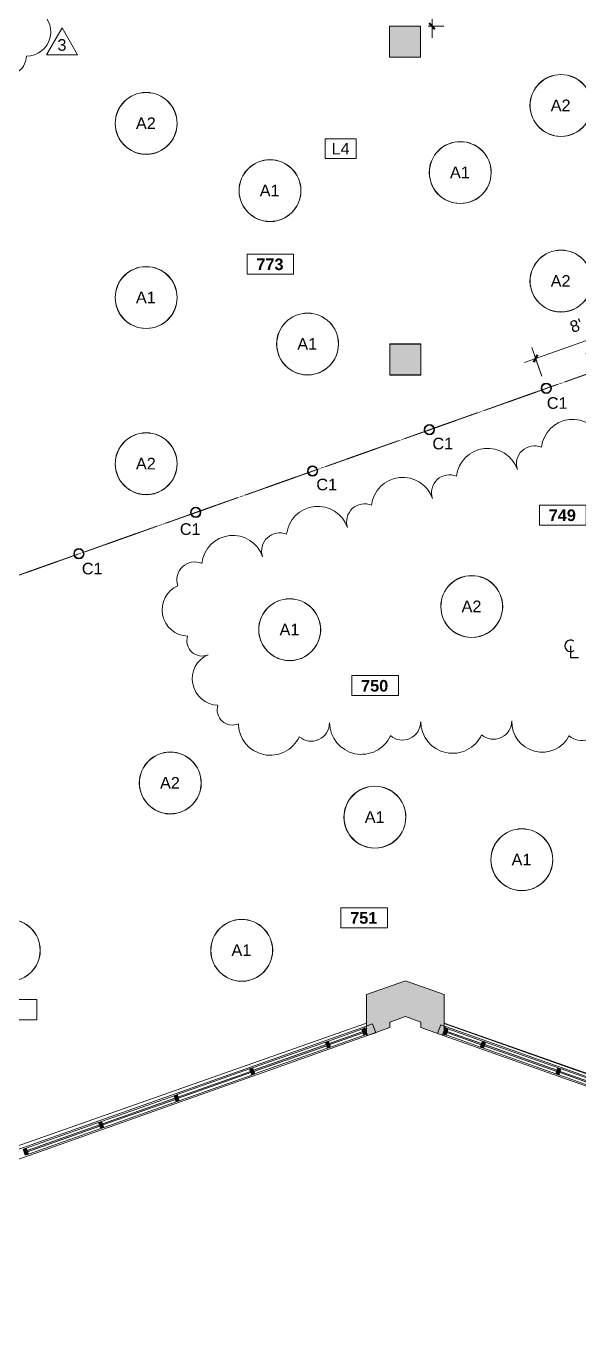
# Model space of a CAD drawing. Header units: inches. Extents: x -2332 to 1043, y -456 to 2193.
# Drawn here: x -1550 to -1122, y 104 to 1117 of the extents above; entities that cross this region are included whole.
import ezdxf

# ---------------------------------------------------------------- set-up
doc = ezdxf.new("R2010")
doc.units = ezdxf.units.IN
doc.header["$MEASUREMENT"] = 0
doc.linetypes.add('Center 1_4_', pattern=[0.53125, 0.25, -0.09375, 0.09375, -0.09375])
for name, color, linetype, lineweight in [('5033_00_7th-9th Floors_Updated_dwg', 8, 'Continuous', 9), ('A-ANNO-DIMS', 211, 'Continuous', 9), ('A-ANNO-DIMS-96', 211, 'Continuous', 9), ('A-ANNO-KEYN', 231, 'Continuous', 9), ('A-ANNO-NOTE', 131, 'Continuous', 9), ('A-AREA-IDEN', 2, 'Continuous', 9), ('A-CLNG', 13, 'Continuous', 13), ('A-COLS', 52, 'Continuous', 13), ('A-DETL-CNTR', 5, 'Center 1_4_', 9), ('A-GLAZ-CURT', 52, 'Continuous', 13), ('A-GLAZ-CWMG', 51, 'Continuous', 13), ('A-Shell', 7, 'Continuous', 9), ('A-Wall-Exst', 7, 'Continuous', 9), ('A-WALL-PATT', 111, 'Continuous', 13), ('COLUMN', 7, 'Continuous', 9), ('E-LITE-EQPM', 33, 'Continuous', 9), ('E-LITE-EQPM-IDEN', 33, 'Continuous', 9), ('G-ANNO-REVC', 71, 'Continuous', 9), ('G-ANNO-REVC-IDEN', 71, 'Continuous', 9), ('GLAZ EXIST2', 7, 'Continuous', 9), ('I-WALL', 2, 'Continuous', 13)]:
    doc.layers.add(name, color=color, linetype=linetype, lineweight=lineweight)
doc.styles.add('Arial', font='arial.ttf', dxfattribs={"height": 9})
doc.styles.add('Swis721 Lt BT_2', font='swissl.ttf', dxfattribs={"height": 9})
doc.styles.add('Swis721 Lt BT_B', font='', dxfattribs={"height": 9})
doc.styles.get('Swis721 Lt BT_B').set_extended_font_data('Swis721 Lt BT', bold=True)
doc.dimstyles.new('OTJ_-_3_32__Linear__1_2__Tolerance_1', dxfattribs={"dimscale": 12, "dimtxt": 9.497835, "dimasz": 0.375, "dimexe": 0.75, "dimexo": 0.5, "dimgap": 0.5, "dimtad": 1, "dimdec": 1, "dimrnd": 0.5, "dimzin": 3, "dimdsep": 46, "dimlunit": 4, "dimtxsty": 'Swis721 Lt BT_2', "dimblk1": 'OBLIQUE', "dimblk2": 'OBLIQUE', "dimsah": 1, "dimcen": 0.09, "dimdle": 0.75, "dimazin": 0, "dimtfac": 1, "dimtdec": 4, "dimtix": 1, "dimtmove": 0, "dimatfit": 3, "dimfxl": 1, "dimtvp": 1, "dimtfill": 1, "dimfrac": 2, "dimtolj": 1, "dimtzin": 0, "dimarcsym": 2})

# ---------------------------------------------------------------- blocks, each defined once
blk = doc.blocks.new('5033_00_7th-9th Floors_Updated_dwg-8585573-7TH FLOOR REFLECTED CEILING PLAN')
at = {"layer": 'A-Wall-Exst'}
blk.add_hatch(color=256, dxfattribs=at).paths.add_polyline_path([(-1268, 667), (-1268, 667), (-1268, 691), (-1268, 691), (-1268, 667), (-1244, 667)], flags=0)
at = {"layer": 'COLUMN'}
for points in [[(-1268, 691), (-1268, 691), (-1257.9, 691)], [(-1268, 691), (-1268, 691), (-1257.9, 691)], [(-1268, 667), (-1268, 667), (-1244, 667)], [(-1268, 667), (-1268, 667), (-1244, 667)]]:
    blk.add_hatch(color=256, dxfattribs=at).paths.add_polyline_path(points, flags=0)
at = {"layer": 'A-Shell', "flags": 128}
blk.add_lwpolyline([(-1256, 197.7), (-1286, 187), (-1256, 197.7), (-1226, 187)], close=True, dxfattribs=at)
at = {"layer": 'A-Wall-Exst'}
for p, q in [((-1268, 667), (-1268, 691)), ((-1268, 691), (-1268, 691)), ((-1268, 691), (-1268, 667)), ((-1268, 667), (-1268, 667)), ((-1268, 667), (-1244, 667)), ((-1244, 667), (-1268, 667))]:
    blk.add_line(p, q, dxfattribs=at)
at = {"layer": 'COLUMN'}
for p, q in [((-1268, 691), (-1268, 691)), ((-1268, 691), (-1257.9, 691)), ((-1257.9, 691), (-1268, 691)), ((-1268, 691), (-1268, 691)), ((-1268, 691), (-1257.9, 691)), ((-1257.9, 691), (-1268, 691)), ((-1268, 691), (-1244, 691)), ((-1244, 691), (-1268, 691)), ((-1268, 667), (-1268, 667)), ((-1268, 667), (-1244, 667)), ((-1244, 667), (-1268, 667)), ((-1268, 667), (-1268, 667)), ((-1268, 667), (-1244, 667)), ((-1244, 667), (-1268, 667)), ((-1244, 667), (-1268, 667)), ((-1268, 667), (-1244, 667)), ((-1286, 187), (-1286, 187)), ((-1286, 187), (-1286, 187)), ((-1226, 187), (-1226.1, 187)), ((-1226, 187), (-1226.1, 187))]:
    blk.add_line(p, q, dxfattribs=at)
at = {"layer": 'GLAZ EXIST2'}
for p, q in [((-1574, 63.6), (-1286, 164.9)), ((-938.5, 63.8), (-1226, 164.9))]:
    blk.add_line(p, q, dxfattribs=at)
blk = doc.blocks.new('Columns 1 - Columns 1-7118049-7TH FLOOR REFLECTED CEILING PLAN')
at = {"layer": 'A-COLS', "lineweight": 9}
h = blk.add_hatch(color=7, dxfattribs=at)
h.paths.add_polyline_path([(862, -405.1), (862, -373), (802, -351.6), (802, -383.7), (862, -405.1)], flags=0)
h.paths.add_polyline_path([(992.6, -377), (1005, -377), (1005, -365), (987, -365), (987, -377), (991.5, -377)], flags=0)
h.paths.add_polyline_path([(514, -281.8), (514, -249.6), (454, -228.2), (454, -260.4), (514, -281.7)], flags=0)
h.paths.add_polyline_path([(166, -158.4), (166, -126.3), (106, -104.9), (106, -137), (166, -158.4)], flags=0)
h.paths.add_polyline_path([(-182, -35.1), (-182, -2.9), (-242, 18.5), (-242, -13.7), (-182, -35)], flags=0)
h.paths.add_polyline_path([(-1982.1, 88.3), (-1922, 109.7), (-1922, 140.3), (-1982.1, 118.9), (-1982.1, 97), (-1976.9, 98.8), (-1974.2, 91.3), (-1982.1, 88.5), (-1982.1, 88.4)], flags=0)
h.paths.add_polyline_path([(-530, 88.3), (-530, 120.4), (-590, 141.8), (-590, 109.7), (-530, 88.3)], flags=0)
h.paths.add_polyline_path([(829.3, 109), (844, 109), (843.9, 133), (820, 133), (820, 109), (828.5, 109)], flags=0)
h.paths.add_polyline_path([(991.5, 115), (1005, 115), (1005, 127), (987, 127), (987, 115), (991, 115)], flags=0)
h.paths.add_polyline_path([(-1634.1, 211.7), (-1574, 233), (-1574, 264.4), (-1634.1, 243), (-1634.1, 211.7)], flags=0)
h.paths.add_polyline_path([(-878.5, 211.8), (-878.5, 243.9), (-938.5, 265.3), (-938.5, 233.2), (-878.5, 211.8)], flags=0)
h.paths.add_polyline_path([(483.3, 232), (496, 232), (496, 256), (472, 256), (472, 232), (483, 232)], flags=0)
h.paths.add_polyline_path([(-1286, 335), (-1268, 341.4), (-1268, 345.6), (-1256, 349.9), (-1244, 345.6), (-1244, 341.4), (-1226, 335), (-1226.1, 367), (-1256, 377.7), (-1286, 367), (-1286, 335)], flags=0)
h.paths.add_polyline_path([(-2021.2, 351.6), (-2013, 374.2), (-2035.6, 382.4), (-2043.7, 359.8), (-2023.9, 352.6)], flags=0)
h.paths.add_polyline_path([(-208.3, 478), (-200, 478), (-200, 502), (-219.8, 502), (-224, 490.3), (-224, 478), (-210.7, 478)], flags=0)
h.paths.add_polyline_path([(-224, 501.3), (-223.8, 502), (-224, 502)], flags=0)
h.paths.add_polyline_path([(-559, 601), (-548, 601), (-548, 625), (-569.2, 625), (-572, 617), (-572, 601)], flags=0)
h.paths.add_polyline_path([(472.2, 601), (496.2, 601), (496.2, 625), (472.2, 625)], flags=0)
h.paths.add_polyline_path([(832, 601.1), (844, 601.1), (843.9, 625.1), (820, 625.1), (820, 601.1), (832, 601.1)], flags=0)
h.paths.add_polyline_path([(993.7, 607.1), (1005, 607.1), (1005, 619.1), (987, 619.1), (987, 607.1), (991.5, 607.1)], flags=0)
h.paths.add_polyline_path([(-1887.9, 720.6), (-1879.8, 743.2), (-1902.3, 751.4), (-1910.5, 728.8), (-1893.6, 722.7)], flags=0)
h.paths.add_polyline_path([(-903.4, 724), (-896, 724), (-896, 748), (-920.7, 748), (-920.7, 724), (-910.7, 724)], flags=0)
h.paths.add_polyline_path([(-1610.2, 724), (-1592, 724), (-1592, 748), (-1616, 748), (-1616, 724), (-1612.4, 724)], flags=0)
h.paths.add_polyline_path([(-1843.5, 843.6), (-1835.4, 866.2), (-1857.9, 874.4), (-1866.1, 851.8), (-1845.5, 844.4)], flags=0)
h.paths.add_polyline_path([(490.7, 847), (496.2, 847), (496.2, 871), (472.2, 871), (472.2, 847), (477.7, 847)], flags=0)
h.paths.add_polyline_path([(-1612.4, 847), (-1574, 847), (-1574.1, 871), (-1616.2, 871), (-1616.2, 847)], flags=0)
h.paths.add_polyline_path([(-1243.9, 847), (-1243.9, 871), (-1268, 871), (-1268, 847)], flags=0)
h.paths.add_polyline_path([(842, 1093), (844, 1093), (843.9, 1117), (820, 1117), (820, 1093), (835.5, 1093)], flags=0)
h.paths.add_polyline_path([(495.4, 1093), (496, 1093), (496, 1117), (471.8, 1117), (471.8, 1093), (495.4, 1093)], flags=0)
h.paths.add_polyline_path([(-1616.3, 1093.2), (-1592.3, 1093.2), (-1592.3, 1117.2), (-1616.3, 1117.2), (-1616.3, 1095.7)], flags=0)
h.paths.add_polyline_path([(-1268.3, 1093.2), (-1244.3, 1093.2), (-1244.3, 1117.2), (-1268.3, 1117.2)], flags=0)
h.paths.add_polyline_path([(991.3, 1099), (1005, 1099), (1005, 1111), (987, 1111), (987, 1099), (991.2, 1099)], flags=0)
h.paths.add_polyline_path([(-1268.2, 1339.2), (-1244.3, 1339.2), (-1244.3, 1363.2), (-1268.3, 1363.2), (-1268.3, 1339.2)], flags=0)
h.paths.add_polyline_path([(-1616.3, 1339.2), (-1592.3, 1339.2), (-1592.3, 1363.2), (-1616.3, 1363.2), (-1616.3, 1341.7)], flags=0)
h.paths.add_polyline_path([(484, 1462.9), (496, 1462.9), (496, 1486.9), (472, 1486.9), (472, 1462.9), (483.8, 1462.9)], flags=0)
h.paths.add_polyline_path([(802, 1567), (862, 1588.4), (862, 1619.1), (850.1, 1619.1), (850, 1619), (850, 1619.2), (850, 1622.9), (802, 1605.7), (802, 1567)], flags=0)
h.paths.add_polyline_path([(-1607.5, 1585), (-1592, 1585), (-1592, 1609), (-1616, 1609), (-1616, 1585)], flags=0)
h.paths.add_polyline_path([(-1256.4, 1585.3), (-1244.3, 1585.3), (-1244.3, 1609.3), (-1268.3, 1609.3), (-1268.3, 1585.3), (-1256.9, 1585.3)], flags=0)
h.paths.add_polyline_path([(-1654.5, 1731), (-1654.5, 1776), (-1678, 1776), (-1678, 1772.5), (-1658, 1772.5), (-1658, 1734.5), (-1678, 1734.5), (-1678, 1731), (-1658, 1731)], flags=0)
h.paths.add_polyline_path([(123, 1827), (149, 1827), (149, 1853), (123, 1853), (123, 1829.4)], flags=0)
h.paths.add_polyline_path([(497, 1827), (497, 1853), (471, 1853), (471, 1827)], flags=0)
h.paths.add_polyline_path([(-921, 1827), (-895, 1827), (-895, 1853), (-921, 1853), (-921, 1829.4)], flags=0)
h.paths.add_polyline_path([(-572, 1827), (-547, 1827), (-547, 1853), (-573, 1853), (-573, 1827)], flags=0)
h.paths.add_polyline_path([(-199, 1827), (-199, 1853), (-225.1, 1853), (-225.1, 1827), (-200, 1827)], flags=0)
h.paths.add_polyline_path([(-1592.3, 1828.3), (-1592.3, 1852.3), (-1600, 1852.3), (-1600, 2104.8), (-1574, 2104.8), (-1574, 2138.8), (-1608, 2138.8), (-1608, 1852.3), (-1616.3, 1852.3), (-1616.3, 1828.3)], flags=0)
h.paths.add_polyline_path([(-1244.3, 1828.3), (-1244.3, 1852.3), (-1268.3, 1852.3), (-1268.3, 1828.3)], flags=0)
h.paths.add_polyline_path([(-1678, 1836), (-1620.8, 1836), (-1620.8, 1844), (-1678, 1844)], flags=0)
h.paths.add_polyline_path([(832, 2100.1), (862, 2100.1), (862, 2138.8), (802, 2138.8), (802, 2110), (832, 2110), (832, 2104.3)], flags=0)
h.paths.add_polyline_path([(-878, 2104.8), (-878, 2138.8), (-938.1, 2138.8), (-938.1, 2104.8)], flags=0)
h.paths.add_polyline_path([(-1286, 2104.8), (-1225.9, 2104.8), (-1225.9, 2138.8), (-1286, 2138.8)], flags=0)
h.paths.add_polyline_path([(454.1, 2104.8), (514, 2104.8), (514, 2138.8), (454.1, 2138.8)], flags=0)
h.paths.add_polyline_path([(-181.8, 2104.8), (-181.8, 2138.8), (-242, 2138.8), (-242, 2104.8)], flags=0)
h.paths.add_polyline_path([(-590, 2104.8), (-530, 2104.8), (-530, 2138.8), (-590, 2138.8)], flags=0)
h.paths.add_polyline_path([(166, 2104.8), (166, 2138.8), (106, 2138.8), (106, 2104.8)], flags=0)
at = {"layer": 'A-COLS', "color": 8, "lineweight": 20}
for p, q in [((-1268.3, 1093.2), (-1268.3, 1117.2)), ((-1268.3, 1117.2), (-1244.3, 1117.2)), ((-1244.3, 1117.2), (-1244.3, 1093.2)), ((-1244.3, 1093.2), (-1268.3, 1093.2)), ((-1268, 871), (-1243.9, 871)), ((-1268, 847), (-1268, 871)), ((-1243.9, 871), (-1243.9, 847)), ((-1243.9, 847), (-1268, 847)), ((-1286, 367), (-1256, 377.7)), ((-1256, 377.7), (-1226, 367)), ((-1286, 335), (-1286, 367)), ((-1226, 367), (-1226, 335)), ((-1256, 349.9), (-1268, 345.6)), ((-1268, 345.6), (-1268, 341.4)), ((-1244, 345.6), (-1256, 349.9)), ((-1244, 341.4), (-1244, 345.6)), ((-1268, 341.4), (-1286, 335)), ((-1226, 335), (-1244, 341.4))]:
    blk.add_line(p, q, dxfattribs=at)
blk = doc.blocks.new('System Panel - Glazed-7344735-7TH FLOOR REFLECTED CEILING PLAN')
at = {"layer": 'A-GLAZ-CURT', "lineweight": 9}
blk.add_hatch(color=7, dxfattribs=at).paths.add_polyline_path([(-29.75, -0.5), (29.75, -0.5), (29.75, 0.5), (-29.75, 0.5)], flags=0)
at = {"layer": 'A-GLAZ-CURT', "color": 8, "lineweight": 20}
for p, q in [((-29.75, -0.5), (-29.75, 0.5)), ((-29.75, 0.5), (29.75, 0.5)), ((29.75, 0.5), (29.75, -0.5)), ((29.75, -0.5), (-29.75, -0.5))]:
    blk.add_line(p, q, dxfattribs=at)
blk = doc.blocks.new('System Panel - Glazed-7504796-7TH FLOOR REFLECTED CEILING PLAN')
at = {"layer": 'A-GLAZ-CURT', "lineweight": 9}
blk.add_hatch(color=7, dxfattribs=at).paths.add_polyline_path([(-29.9, -0.5), (29.9, -0.5), (29.9, 0.5), (-29.9, 0.5)], flags=0)
at = {"layer": 'A-GLAZ-CURT', "color": 8, "lineweight": 20}
for p, q in [((-29.9, -0.5), (-29.9, 0.5)), ((-29.9, 0.5), (29.9, 0.5)), ((29.9, 0.5), (29.9, -0.5)), ((29.9, -0.5), (-29.9, -0.5))]:
    blk.add_line(p, q, dxfattribs=at)
blk = doc.blocks.new('System Panel - Glazed-7504811-7TH FLOOR REFLECTED CEILING PLAN')
at = {"layer": 'A-GLAZ-CURT', "lineweight": 9}
blk.add_hatch(color=7, dxfattribs=at).paths.add_polyline_path([(-13.7, -0.5), (13.7, -0.5), (13.7, 0.5), (-13.7, 0.5)], flags=0)
at = {"layer": 'A-GLAZ-CURT', "color": 8, "lineweight": 20}
for p, q in [((-13.7, -0.5), (-13.7, 0.5)), ((-13.7, 0.5), (13.7, 0.5)), ((13.7, 0.5), (13.7, -0.5)), ((13.7, -0.5), (-13.7, -0.5))]:
    blk.add_line(p, q, dxfattribs=at)
blk = doc.blocks.new('Rectangular Mullion - 2_5_ x 5_ rectangular-7344731-7TH FLOOR REFLECTED CEILING PLAN')
at = {"layer": 'A-GLAZ-CWMG', "lineweight": 9}
blk.add_hatch(color=7, dxfattribs=at).paths.add_polyline_path([(-1.25, -0.5), (-1.25, 2.5), (1.25, 2.5), (1.25, -2.5), (-1.25, -2.5)], flags=0)
at = {"layer": 'A-GLAZ-CWMG', "color": 8, "lineweight": 20}
for p, q in [((1.25, 2.5), (-1.25, 2.5)), ((-1.25, 2.5), (-1.25, -2.5)), ((1.25, -2.5), (1.25, 2.5)), ((-1.25, -2.5), (1.25, -2.5))]:
    blk.add_line(p, q, dxfattribs=at)
blk = doc.blocks.new('Rectangular Mullion - 2_5_ x 5_ rectangular-7504792-7TH FLOOR REFLECTED CEILING PLAN')
at = {"layer": 'A-GLAZ-CWMG', "lineweight": 9}
for p, q in [((-1374.3, 310.2), (-1317.9, 330.2)), ((-1372.7, 305.5), (-1316.2, 325.5))]:
    blk.add_line(p, q, dxfattribs=at)
blk = doc.blocks.new('Rectangular Mullion - 2_5_ x 5_ rectangular-7344676-7TH FLOOR REFLECTED CEILING PLAN')
at = {"layer": 'A-GLAZ-CWMG', "lineweight": 9}
for p, q in [((999.6, 1352.3), (999.6, 1411.8)), ((1004.6, 1352.3), (1004.6, 1411.8))]:
    blk.add_line(p, q, dxfattribs=at)
blk = doc.blocks.new('Rectangular Mullion - 2_5_ x 5_ rectangular-7504809-7TH FLOOR REFLECTED CEILING PLAN')
at = {"layer": 'A-GLAZ-CWMG', "lineweight": 9}
for p, q in [((-1315.6, 331), (-1289.7, 340.2)), ((-1313.9, 326.3), (-1288, 335.5))]:
    blk.add_line(p, q, dxfattribs=at)
blk = doc.blocks.new('Rectangular Mullion - 2_5_ x 5_ rectangular-7504807-7TH FLOOR REFLECTED CEILING PLAN')
at = {"layer": 'A-GLAZ-CWMG', "lineweight": 9}
blk.add_hatch(color=7, dxfattribs=at).paths.add_polyline_path([(-2.5, 2.5), (-0.4, 2.5), (0, 1.4), (0, -2.5), (-2.5, -2.5), (-2.5, 0.5)], flags=0)
at = {"layer": 'A-GLAZ-CWMG', "color": 8, "lineweight": 20}
for p, q in [((0, 2.5), (-2.5, 2.5)), ((-2.5, 2.5), (-2.5, -2.5)), ((0, -2.5), (0, 2.5)), ((-2.5, -2.5), (0, -2.5))]:
    blk.add_line(p, q, dxfattribs=at)
blk = doc.blocks.new('System Panel - Glazed-7506537-7TH FLOOR REFLECTED CEILING PLAN')
at = {"layer": 'A-GLAZ-CURT', "lineweight": 9}
blk.add_hatch(color=7, dxfattribs=at).paths.add_polyline_path([(-14.1, 0.5), (-14.1, -0.5), (14.1, -0.5), (14.1, 0.5), (5.9, 0.5)], flags=0)
at = {"layer": 'A-GLAZ-CURT', "color": 8, "lineweight": 20}
for p, q in [((-14.1, -0.5), (-14.1, 0.5)), ((-14.1, 0.5), (14.1, 0.5)), ((14.1, 0.5), (14.1, -0.5)), ((14.1, -0.5), (-14.1, -0.5))]:
    blk.add_line(p, q, dxfattribs=at)
blk = doc.blocks.new('System Panel - Glazed-7506542-7TH FLOOR REFLECTED CEILING PLAN')
at = {"layer": 'A-GLAZ-CURT', "lineweight": 9}
blk.add_hatch(color=7, dxfattribs=at).paths.add_polyline_path([(-29.75, 0.5), (-29.75, -0.5), (29.75, -0.5), (29.75, 0.5)], flags=0)
at = {"layer": 'A-GLAZ-CURT', "color": 8, "lineweight": 20}
for p, q in [((-29.75, -0.5), (-29.75, 0.5)), ((-29.75, 0.5), (29.75, 0.5)), ((29.75, 0.5), (29.75, -0.5)), ((29.75, -0.5), (-29.75, -0.5))]:
    blk.add_line(p, q, dxfattribs=at)
blk = doc.blocks.new('Rectangular Mullion - 2_5_ x 5_ rectangular-7506540-7TH FLOOR REFLECTED CEILING PLAN')
at = {"layer": 'A-GLAZ-CWMG', "lineweight": 9}
for p, q in [((-1022.6, 264.1), (-1078.7, 284)), ((-1020.9, 268.8), (-1077, 288.7))]:
    blk.add_line(p, q, dxfattribs=at)
blk = doc.blocks.new('Rectangular Mullion - 2_5_ x 5_ rectangular-7506533-7TH FLOOR REFLECTED CEILING PLAN')
at = {"layer": 'A-GLAZ-CWMG', "lineweight": 9}
for p, q in [((-1197.9, 326.2), (-1224.5, 335.7)), ((-1196.2, 330.9), (-1222.9, 340.4))]:
    blk.add_line(p, q, dxfattribs=at)
blk = doc.blocks.new('Rectangular Mullion - 2_5_ x 5_ rectangular-7506530-7TH FLOOR REFLECTED CEILING PLAN')
at = {"layer": 'A-GLAZ-CWMG', "lineweight": 9}
blk.add_hatch(color=7, dxfattribs=at).paths.add_polyline_path([(-2.5, -2.5), (-2.5, 2.5), (0, 2.5), (0, 0), (-0.9, -2.5), (-2.2, -2.5)], flags=0)
at = {"layer": 'A-GLAZ-CWMG', "color": 8, "lineweight": 20}
for p, q in [((0, 2.5), (-2.5, 2.5)), ((-2.5, 2.5), (-2.5, -2.5)), ((0, -2.5), (0, 2.5)), ((-2.5, -2.5), (0, -2.5))]:
    blk.add_line(p, q, dxfattribs=at)
blk = doc.blocks.new('Rectangular Mullion - 2_5_ x 5_ rectangular-7506536-7TH FLOOR REFLECTED CEILING PLAN')
at = {"layer": 'A-GLAZ-CWMG', "lineweight": 9}
blk.add_hatch(color=7, dxfattribs=at).paths.add_polyline_path([(-1.2, -2.5), (-1.2, 2.5), (1.3, 2.5), (1.3, -2.5), (-0.5, -2.5)], flags=0)
at = {"layer": 'A-GLAZ-CWMG', "color": 8, "lineweight": 20}
for p, q in [((1.3, 2.5), (-1.2, 2.5)), ((-1.2, 2.5), (-1.2, -2.5)), ((1.3, -2.5), (1.3, 2.5)), ((-1.2, -2.5), (1.3, -2.5))]:
    blk.add_line(p, q, dxfattribs=at)
blk = doc.blocks.new('ROUND LIGHT - Type A_ATL3 Pendant - 48_-7968584-7TH FLOOR REFLECTED CEILING PLAN')
at = {"layer": 'E-LITE-EQPM'}
for radius, start, end in [(24, 360, 180), (24, 360, 180), (23.9, 0, 180), (24, 180, 360), (24, 180, 360), (23.9, 180, 360)]:
    blk.add_arc((0, 0), radius, start, end, dxfattribs=at)
blk = doc.blocks.new('ROUND LIGHT - Type B_ATL3 Pendant - 48_-7968586-7TH FLOOR REFLECTED CEILING PLAN')
at = {"layer": 'E-LITE-EQPM'}
for radius, start, end in [(24, 360, 180), (24, 360, 180), (23.9, 0, 180), (24, 180, 360), (24, 180, 360), (23.9, 180, 360)]:
    blk.add_arc((0, 0), radius, start, end, dxfattribs=at)
blk = doc.blocks.new('DOWN LIGHT - Type C_L-PENDANT_FOCAL POINT 3_5 CYLINDER-9613399-7TH FLOOR REFLECTED CEILING PLAN')
at = {"layer": 'E-LITE-EQPM'}
for radius in [4, 3.5]:
    blk.add_circle((-0.125, 0), radius, dxfattribs=at)
blk = doc.blocks.new('Room Tag - Number Only-4120135-7TH FLOOR REFLECTED CEILING PLAN')
at = {"layer": 'A-AREA-IDEN'}
for p, q in [((-0.188, -0.164), (-0.188, -0.002)), ((-0.188, -0.002), (0.187, -0.002)), ((0.187, -0.002), (-0.188, -0.002)), ((-0.188, -0.002), (-0.188, -0.164)), ((0.187, -0.002), (0.187, -0.164)), ((0.187, -0.164), (0.187, -0.002)), ((0.187, -0.164), (-0.188, -0.164)), ((-0.188, -0.164), (0.187, -0.164))]:
    blk.add_line(p, q, dxfattribs=at)
blk = doc.blocks.new('Keynote Tag - Keynote Number - Boxed-135510-7TH FLOOR REFLECTED CEILING PLAN')
at = {"layer": 'A-ANNO-KEYN'}
for p, q in [((-0.125, -0.079), (-0.125, 0.078)), ((-0.125, 0.078), (0.125, 0.078)), ((0.125, 0.078), (0.125, -0.079)), ((-0.125, -0.079), (0.125, -0.079))]:
    blk.add_line(p, q, dxfattribs=at)
blk = doc.blocks.new('Centerline - Centerline-43150-7TH FLOOR REFLECTED CEILING PLAN')
at = {"layer": 'A-ANNO-NOTE', "lineweight": 30}
for p, q in [((0, 0.026), (0, -0.068)), ((0, -0.068), (0.064, -0.068))]:
    blk.add_line(p, q, dxfattribs=at)
blk.add_arc((0, 0.027), 0.0469, 55.7755, 308.0372, dxfattribs=at)
blk = doc.blocks.new('DIMBLOCK53-7TH FLOOR REFLECTED CEILING PLAN')
at = {"layer": 'A-ANNO-DIMS-96'}
for p, q in [((-1163.6, 856.8), (-1056.1, 894.9)), ((-1059.7, 878.2), (-1067.6, 900.4)), ((-1064.6, 891.9), (-1059.7, 878.2)), ((-1150.2, 846.1), (-1158.1, 868.3)), ((-1155.1, 859.8), (-1150.2, 846.1))]:
    blk.add_line(p, q, dxfattribs=at)
at = {"layer": 'A-ANNO-DIMS-96', "lineweight": 50}
for p, q in [((-1064.6, 891.9), (-1066, 889)), ((-1064.6, 891.9), (-1063.2, 894.8)), ((-1155.1, 859.8), (-1153.7, 862.7)), ((-1155.1, 859.8), (-1156.5, 857))]:
    blk.add_line(p, q, dxfattribs=at)
at = {"layer": 'A-ANNO-DIMS-96', "color": 0, "insert": (-1116.8, 863.8), "char_height": 9, "width": 25.508, "attachment_point": 1, "rotation": 19.4978, "line_spacing_factor": 1.005062, "style": 'Swis721 Lt BT_2', "bg_fill": 3, "box_fill_scale": 1.25, "bg_fill_color": 256, "bg_fill_true_color": 13158600, "bg_fill_transparency": 0}
blk.add_mtext('TYP', dxfattribs=at)
at = {"layer": 'A-ANNO-DIMS-96', "color": 0, "insert": (-1129.6, 888), "char_height": 9, "width": 34.916, "attachment_point": 1, "rotation": 19.4978, "line_spacing_factor": 1.005062, "style": 'Swis721 Lt BT_2', "bg_fill": 3, "box_fill_scale": 1.25, "bg_fill_color": 256, "bg_fill_true_color": 13158600, "bg_fill_transparency": 0}
blk.add_mtext('8\' - 0"', dxfattribs=at)
blk = doc.blocks.new('_Oblique')
at = {"color": 0, "linetype": 'ByBlock', "lineweight": -2}
blk.add_line((-0.5, -0.5), (0.5, 0.5), dxfattribs=at)
blk = doc.blocks.new('DIMBLOCK103-7TH FLOOR REFLECTED CEILING PLAN')
at = {"layer": 'A-ANNO-DIMS-96'}
for p, q in [((-1238.1, 1147), (-1226.3, 1147)), ((-1235.3, 1147), (-1238.1, 1147)), ((-1235.3, 1147), (-1235.3, 1108.2)), ((-1238.3, 1117.2), (-1226.3, 1117.2)), ((-1235.3, 1117.2), (-1238.3, 1117.2))]:
    blk.add_line(p, q, dxfattribs=at)
at = {"layer": 'A-ANNO-DIMS-96', "lineweight": 50}
for p, q in [((-1235.3, 1147), (-1237.6, 1149.2)), ((-1235.3, 1147), (-1233.1, 1144.7)), ((-1235.3, 1117.2), (-1237.6, 1119.5)), ((-1235.3, 1117.2), (-1233.1, 1115))]:
    blk.add_line(p, q, dxfattribs=at)
at = {"layer": 'A-ANNO-DIMS-96', "color": 0, "insert": (-1253.3, 1123.6), "char_height": 9, "width": 20.443, "attachment_point": 1, "rotation": 90, "line_spacing_factor": 1.005062, "style": 'Swis721 Lt BT_2', "bg_fill": 3, "box_fill_scale": 1.25, "bg_fill_color": 256, "bg_fill_true_color": 13158600, "bg_fill_transparency": 0}
blk.add_mtext('EQ', dxfattribs=at)
blk = doc.blocks.new('Family - ___-9772012-7TH FLOOR REFLECTED CEILING PLAN')
at = {"layer": 'G-ANNO-REVC'}
for centre, radius, start, end in [((-995, 833.3), 24.3, 18.8736, 173.6648), ((-960.2, 840.7), 11.7, 45.6703, 177.4806), ((-933.9, 839.5), 20.5, 357.4806, 152.2718), ((-875.2, 836.9), 20.5, 357.4806, 152.2718), ((-816.6, 834.3), 20.5, 357.4806, 152.2718), ((-901.6, 838.1), 11.7, 45.6703, 177.4806), ((-843, 835.5), 11.7, 45.6703, 177.4806), ((-1060.7, 810.8), 24.3, 18.8736, 173.6648), ((-1024.6, 823.2), 13.9, 67.0633, 198.8736), ((-798.1, 820.2), 13.4, 309.3391, 81.1494), ((-1126.5, 788.3), 24.3, 18.8736, 173.6648), ((-1090.3, 800.7), 13.9, 67.0633, 198.8736), ((-802.8, 790.3), 23.5, 261.1494, 55.9406), ((-1156.1, 778.2), 13.9, 67.0633, 198.8736), ((-1192.2, 765.9), 24.3, 18.8736, 173.6648), ((-1258, 743.4), 24.3, 18.8736, 173.6648), ((-1221.8, 755.8), 13.9, 67.0633, 198.8736), ((-808.5, 753.9), 13.4, 309.3391, 81.1494), ((-1323.8, 720.9), 24.3, 18.8736, 173.6648), ((-1287.6, 733.3), 13.9, 67.0633, 198.8736), ((-813.1, 724), 23.5, 261.1494, 55.9406), ((-1389.5, 698.4), 24.3, 18.8736, 173.6648), ((-1353.4, 710.8), 13.9, 67.0633, 198.8736), ((-1419.1, 688.3), 13.9, 67.0633, 198.8736), ((-818.8, 687.6), 13.4, 309.3391, 81.1494), ((-1424, 665.1), 20.4, 113.6907, 268.4819), ((-823.4, 657.7), 23.5, 261.1494, 55.9406), ((-1413.5, 641), 11.7, 161.8804, 293.6907), ((-1400.6, 611.6), 20.4, 113.6907, 268.4819), ((-829.1, 621.3), 13.4, 309.3391, 81.1494), ((-833.8, 591.4), 23.5, 261.1494, 55.9406), ((-1390, 587.5), 11.7, 161.8804, 293.6907), ((-1328.9, 577.4), 14.1, 228.7803, 0.5907), ((-1290, 577.8), 24.7, 180.5907, 335.3819), ((-1258.3, 578.2), 14.1, 228.7803, 0.5907), ((-1219.4, 578.6), 24.7, 180.5907, 335.3819), ((-1187.7, 578.9), 14.1, 228.7803, 0.5907), ((-1150, 578.3), 23.5, 178.1598, 332.951), ((-1360.6, 577.1), 24.7, 180.5907, 335.3819), ((-1119.8, 577.3), 13.5, 226.3495, 358.1598), ((-1082.8, 576.1), 23.5, 178.1598, 332.951), ((-1052.5, 575.1), 13.5, 226.3495, 358.1598), ((-1015.6, 574), 23.5, 178.1598, 332.951), ((-985.3, 573), 13.5, 226.3495, 358.1598), ((-948.3, 571.8), 23.5, 178.1598, 332.951), ((-918.1, 570.8), 13.5, 226.3495, 358.1598), ((-881.1, 569.6), 23.5, 178.1598, 332.951), ((-850.8, 568.7), 13.5, 226.3495, 358.1598)]:
    blk.add_arc(centre, radius, start, end, dxfattribs=at)
blk = doc.blocks.new('Family - ___-9782138-7TH FLOOR REFLECTED CEILING PLAN')
at = {"layer": 'G-ANNO-REVC'}
for centre, radius, start, end in [((-1646.7, 1202), 25.2, 0, 154.7912), ((-1574.7, 1202), 25.2, 0, 154.7912), ((-1679.1, 1202), 14.4, 48.1897, 180), ((-1607.1, 1202), 14.4, 48.1897, 180), ((-1693.5, 1183.1), 18.9, 90, 244.7912), ((-1549.5, 1191.2), 10.8, 318.1897, 90), ((-1549.5, 1166.9), 18.9, 270, 64.7912), ((-1693.5, 1158.8), 10.8, 138.1897, 270), ((-1693.5, 1129.1), 18.9, 90, 244.7912), ((-1549.5, 1137.2), 10.8, 318.1897, 90), ((-1549.5, 1112.9), 18.9, 270, 64.7912), ((-1693.5, 1104.8), 10.8, 138.1897, 270), ((-1668.3, 1094), 25.2, 180, 334.7912), ((-1635.9, 1094), 14.4, 228.1897, 0), ((-1596.3, 1094), 25.2, 180, 334.7912), ((-1563.9, 1094), 14.4, 228.1897, 0)]:
    blk.add_arc(centre, radius, start, end, dxfattribs=at)
blk = doc.blocks.new('Revision Tag - Revision Tag-133968-7TH FLOOR REFLECTED CEILING PLAN')
at = {"layer": 'G-ANNO-REVC-IDEN'}
for p, q in [((0, 0.138), (-0.126, -0.08)), ((0, 0.138), (0.126, -0.08)), ((-0.126, -0.08), (0.126, -0.08))]:
    blk.add_line(p, q, dxfattribs=at)

msp = doc.modelspace()

# ---------------------------------------------------------------- hatches: boundary and pattern name
at = {"layer": 'A-WALL-PATT', "lineweight": 9}
h = msp.add_hatch(color=7, dxfattribs=at)
h.paths.add_polyline_path([(-1922.03326, 109.67258), (-1921.29502, 109.93412), (-1922.03326, 112.01788), (-1922.03326, 109.69088)], flags=0)
h.paths.add_polyline_path([(-1633.31998, 211.95867), (-1573.29062, 233.22603), (-1574.02886, 235.30979), (-1574.03326, 233.02958), (-1633.321, 211.96155)], flags=0)
h.paths.add_polyline_path([(-1634.05822, 214.04243), (-1634.05822, 219.38868), (-1635.74108, 218.79247), (-1635.36539, 217.73205)], flags=0)
h.paths.add_polyline_path([(-1286.04574, 337.3372), (-1286.04574, 342.68345), (-1287.72859, 342.08724), (-1287.35291, 341.02682)], flags=0)
h = msp.add_hatch(color=7, dxfattribs=at)
h.paths.add_polyline_path([(998.45426, -453.45337), (998.45426, -449.61444), (997.24543, -453.0249), (997.87565, -453.24828)], flags=0)
h.paths.add_polyline_path([(852.47287, -401.71058), (801.97804, -383.69481), (801.97804, -379.98552), (800.77288, -383.38563), (844.003, -398.70845)], flags=0)
h.paths.add_polyline_path([(862.003, -401.26126), (863.21994, -397.82791), (862.003, -397.39656), (862.003, -398.52912)], flags=0)
h.paths.add_polyline_path([(504.53487, -278.3847), (453.97804, -260.34683), (453.97804, -256.63755), (452.77284, -260.03776), (503.74775, -278.10571)], flags=0)
h.paths.add_polyline_path([(514.003, -277.91329), (515.21991, -274.48004), (514.003, -274.04871), (514.003, -274.48004)], flags=0)
h.paths.add_polyline_path([(156.62181, -155.06767), (105.97804, -136.99881), (105.97804, -133.28957), (104.7728, -136.6899), (148.003, -152.01275)], flags=0)
h.paths.add_polyline_path([(166.003, -154.56531), (167.21987, -151.13218), (166.003, -150.70086), (166.003, -151.13218)], flags=0)
h.paths.add_polyline_path([(-191.31619, -31.74179), (-242.02196, -13.65084), (-242.02196, -9.9416), (-243.22724, -13.34203), (-199.997, -28.6649)], flags=0)
h.paths.add_polyline_path([(-181.997, -31.21734), (-180.78017, -27.78431), (-181.997, -27.35301), (-181.997, -27.78431)], flags=0)
h.paths.add_polyline_path([(-539.2542, 91.58409), (-590.02196, 109.69713), (-590.02196, 113.40637), (-591.22728, 110.00583), (-547.997, 94.68295)], flags=0)
h.paths.add_polyline_path([(-529.997, 92.13063), (-528.78021, 95.56355), (-529.997, 95.99484), (-529.997, 95.56355)], flags=0)
h.paths.add_polyline_path([(-887.69128, 215.08686), (-938.49616, 233.21314), (-938.49616, 236.92242), (-939.70151, 233.52177), (-896.47119, 218.19888)], flags=0)
h.paths.add_polyline_path([(-878.47119, 215.64668), (-877.25444, 219.07949), (-878.47119, 219.51077), (-878.47119, 219.07949)], flags=0)
h.paths.add_polyline_path([(-1226.04574, 338.84375), (-1224.82899, 342.27655), (-1226.04574, 342.70782), (-1226.04574, 341.2081)], flags=0)

# ---------------------------------------------------------------- linework, layer by layer
at = {"layer": 'A-CLNG'}
for p, q in [((-938.49616, 242.67216), (-1226.04574, 344.5935)), ((-1289.70939, 340.19196), (-1315.55915, 331.03384)), ((-1317.91563, 330.19898), (-1374.32811, 310.21302)), ((-1376.68459, 309.37816), (-1432.76886, 289.50848)), ((-1435.12535, 288.67362), (-1491.20962, 268.80393)), ((-1493.5661, 267.96907), (-1549.65037, 248.09939))]:
    msp.add_line(p, q, dxfattribs=at)
at = {"layer": 'A-DETL-CNTR'}
msp.add_line((-947.01291, 907.33111), (-1733.18643, 628.96586), dxfattribs=at)
at = {"layer": 'I-WALL', "lineweight": 9}
for p, q in [((-1287.72859, 342.08724), (-1574.02886, 240.65603)), ((-1573.29062, 233.22603), (-1286.04574, 334.9919)), ((-1226.04574, 335.01587), (-939.70151, 233.52177)), ((-938.49616, 240.78649), (-1224.82899, 342.27655))]:
    msp.add_line(p, q, dxfattribs=at)
at = {"layer": 'I-WALL', "color": 8, "lineweight": 20}
for p, q in [((-1287.72859, 342.08724), (-1281.39993, 344.32938)), ((-1285.3075, 335.25344), (-1287.72859, 342.08724)), ((-1278.97883, 337.49558), (-1285.3075, 335.25344)), ((-1281.39993, 344.32938), (-1278.97883, 337.49558)), ((-1231.06958, 336.79656), (-1228.64748, 343.63)), ((-1227.25109, 335.4431), (-1231.06958, 336.79656)), ((-1228.64748, 343.63), (-1224.82899, 342.27655)), ((-1224.82899, 342.27655), (-1227.25109, 335.4431))]:
    msp.add_line(p, q, dxfattribs=at)

# ---------------------------------------------------------------- block references
at = {"layer": '5033_00_7th-9th Floors_Updated_dwg', "color": 7}
msp.add_blockref('5033_00_7th-9th Floors_Updated_dwg-8585573-7TH FLOOR REFLECTED CEILING PLAN', (0, 180.01878), dxfattribs=at)
at = {"layer": 'A-ANNO-KEYN', "xscale": 95.99999999999994, "yscale": 95.99999999999994, "zscale": 95.99999999999994}
msp.add_blockref('Keynote Tag - Keynote Number - Boxed-135510-7TH FLOOR REFLECTED CEILING PLAN', (-1306.01807, 1022.40391), dxfattribs=at)
at = {"layer": 'A-ANNO-NOTE', "xscale": 96, "yscale": 96, "zscale": 96}
msp.add_blockref('Centerline - Centerline-43150-7TH FLOOR REFLECTED CEILING PLAN', (-1128.0125, 634.59961), dxfattribs=at)
at = {"layer": 'A-AREA-IDEN', "xscale": 95.99999999999994, "yscale": 95.99999999999994, "zscale": 95.99999999999994}
for p in [(-1360.44905, 940.88863), (-1134.02043, 746.43848), (-1279.35968, 614.34673), (-1287.81948, 434.51714), (-1559.40625, 363.26672)]:
    msp.add_blockref('Room Tag - Number Only-4120135-7TH FLOOR REFLECTED CEILING PLAN', p, dxfattribs=at)
at = {"layer": 'A-COLS', "lineweight": 9}
msp.add_blockref('Columns 1 - Columns 1-7118049-7TH FLOOR REFLECTED CEILING PLAN', (0, 0), dxfattribs=at)
at = {"layer": 'A-GLAZ-CURT', "lineweight": 9}
for name, p, rotation in [('System Panel - Glazed-7504811-7TH FLOOR REFLECTED CEILING PLAN', (-1301.79941, 333.25642), 19.50835117072781), ('System Panel - Glazed-7506537-7TH FLOOR REFLECTED CEILING PLAN', (-1210.37226, 333.30004), 160.4832378255215), ('System Panel - Glazed-7504796-7TH FLOOR REFLECTED CEILING PLAN', (-1345.28701, 317.84952), 19.50835117072781), ('System Panel - Glazed-7506542-7TH FLOOR REFLECTED CEILING PLAN', (-1166.66179, 317.80696), 160.4832378255215), ('System Panel - Glazed-7344735-7TH FLOOR REFLECTED CEILING PLAN', (-1403.89187, 297.08684), 19.50835117072781), ('System Panel - Glazed-7506542-7TH FLOOR REFLECTED CEILING PLAN', (-1108.22407, 297.09384), 160.4832378255215), ('System Panel - Glazed-7344735-7TH FLOOR REFLECTED CEILING PLAN', (-1462.33262, 276.38229), 19.50835117072781), ('System Panel - Glazed-7344735-7TH FLOOR REFLECTED CEILING PLAN', (-1520.77338, 255.67775), 19.50835117072781)]:
    msp.add_blockref(name, p, dxfattribs=dict(at, rotation=rotation))
at = {"layer": 'A-GLAZ-CWMG', "lineweight": 9}
for name, p in [('Rectangular Mullion - 2_5_ x 5_ rectangular-7504809-7TH FLOOR REFLECTED CEILING PLAN', (0, 0)), ('Rectangular Mullion - 2_5_ x 5_ rectangular-7506533-7TH FLOOR REFLECTED CEILING PLAN', (0, 0)), ('Rectangular Mullion - 2_5_ x 5_ rectangular-7504792-7TH FLOOR REFLECTED CEILING PLAN', (0, 0)), ('Rectangular Mullion - 2_5_ x 5_ rectangular-7506540-7TH FLOOR REFLECTED CEILING PLAN', (-116.87543, 41.42624)), ('Rectangular Mullion - 2_5_ x 5_ rectangular-7506540-7TH FLOOR REFLECTED CEILING PLAN', (-58.43772, 20.71312))]:
    msp.add_blockref(name, p, dxfattribs=at)
at = {"layer": 'A-GLAZ-CWMG', "lineweight": 9, "extrusion": (0, 0, -1)}
for name, p, rotation in [('Rectangular Mullion - 2_5_ x 5_ rectangular-7504807-7TH FLOOR REFLECTED CEILING PLAN', (1286.51805, 338.67034), 160.4916488292722), ('Rectangular Mullion - 2_5_ x 5_ rectangular-7506530-7TH FLOOR REFLECTED CEILING PLAN', (1226.04205, 338.85417), 19.51676217447854), ('Rectangular Mullion - 2_5_ x 5_ rectangular-7344731-7TH FLOOR REFLECTED CEILING PLAN', (1315.90253, 328.25993), 160.4916488292722), ('Rectangular Mullion - 2_5_ x 5_ rectangular-7506536-7TH FLOOR REFLECTED CEILING PLAN', (1195.88064, 328.16352), 19.51676217447854), ('Rectangular Mullion - 2_5_ x 5_ rectangular-7344731-7TH FLOOR REFLECTED CEILING PLAN', (1374.67149, 307.43911), 160.4916488292722), ('Rectangular Mullion - 2_5_ x 5_ rectangular-7506536-7TH FLOOR REFLECTED CEILING PLAN', (1137.44293, 307.4504), 19.51676217447854), ('Rectangular Mullion - 2_5_ x 5_ rectangular-7344731-7TH FLOOR REFLECTED CEILING PLAN', (1433.11224, 286.73457), 160.4916488292722), ('Rectangular Mullion - 2_5_ x 5_ rectangular-7344731-7TH FLOOR REFLECTED CEILING PLAN', (1491.553, 266.03002), 160.4916488292722), ('Rectangular Mullion - 2_5_ x 5_ rectangular-7344731-7TH FLOOR REFLECTED CEILING PLAN', (1549.99376, 245.32548), 160.4916488292722)]:
    msp.add_blockref(name, p, dxfattribs=dict(at, rotation=rotation))
at = {"layer": 'A-GLAZ-CWMG', "lineweight": 9, "rotation": 289.508351170728}
for p in [(-3041.23649, 780.11347), (-3099.67725, 759.40892), (-3158.11801, 738.70438)]:
    msp.add_blockref('Rectangular Mullion - 2_5_ x 5_ rectangular-7344676-7TH FLOOR REFLECTED CEILING PLAN', p, dxfattribs=at)
at = {"layer": 'E-LITE-EQPM', "extrusion": (0, 0, -1), "rotation": 180}
for name, p in [('ROUND LIGHT - Type B_ATL3 Pendant - 48_-7968586-7TH FLOOR REFLECTED CEILING PLAN', (1135.48324, 1055.78853)), ('ROUND LIGHT - Type B_ATL3 Pendant - 48_-7968586-7TH FLOOR REFLECTED CEILING PLAN', (1456.72814, 1041.91353)), ('ROUND LIGHT - Type A_ATL3 Pendant - 48_-7968584-7TH FLOOR REFLECTED CEILING PLAN', (1213.48324, 1003.84583)), ('ROUND LIGHT - Type A_ATL3 Pendant - 48_-7968584-7TH FLOOR REFLECTED CEILING PLAN', (1360.82069, 989.82702)), ('ROUND LIGHT - Type B_ATL3 Pendant - 48_-7968586-7TH FLOOR REFLECTED CEILING PLAN', (1135.48324, 919.75723)), ('ROUND LIGHT - Type A_ATL3 Pendant - 48_-7968584-7TH FLOOR REFLECTED CEILING PLAN', (1456.72814, 906.99788)), ('ROUND LIGHT - Type A_ATL3 Pendant - 48_-7968584-7TH FLOOR REFLECTED CEILING PLAN', (1331.71733, 870.99788)), ('ROUND LIGHT - Type B_ATL3 Pendant - 48_-7968586-7TH FLOOR REFLECTED CEILING PLAN', (1456.72814, 778.2283)), ('ROUND LIGHT - Type B_ATL3 Pendant - 48_-7968586-7TH FLOOR REFLECTED CEILING PLAN', (1204.6017, 667.63)), ('ROUND LIGHT - Type A_ATL3 Pendant - 48_-7968584-7TH FLOOR REFLECTED CEILING PLAN', (1345.58156, 649.6869)), ('ROUND LIGHT - Type B_ATL3 Pendant - 48_-7968586-7TH FLOOR REFLECTED CEILING PLAN', (1438.0392, 530.94017)), ('ROUND LIGHT - Type A_ATL3 Pendant - 48_-7968584-7TH FLOOR REFLECTED CEILING PLAN', (1279.58348, 504.44078)), ('ROUND LIGHT - Type A_ATL3 Pendant - 48_-7968584-7TH FLOOR REFLECTED CEILING PLAN', (1165.79161, 471.48576)), ('ROUND LIGHT - Type A_ATL3 Pendant - 48_-7968584-7TH FLOOR REFLECTED CEILING PLAN', (1562.73023, 401.29403)), ('ROUND LIGHT - Type A_ATL3 Pendant - 48_-7968584-7TH FLOOR REFLECTED CEILING PLAN', (1382.73023, 401.29403))]:
    msp.add_blockref(name, p, dxfattribs=at)
at = {"layer": 'E-LITE-EQPM', "rotation": 289.4978369882027}
for p in [(-1146.84568, 836.5751), (-1237.34047, 804.53306), (-1327.83526, 772.49102), (-1418.33006, 740.44898), (-1508.82485, 708.40693)]:
    msp.add_blockref('DOWN LIGHT - Type C_L-PENDANT_FOCAL POINT 3_5 CYLINDER-9613399-7TH FLOOR REFLECTED CEILING PLAN', p, dxfattribs=at)
at = {"layer": 'G-ANNO-REVC'}
msp.add_blockref('Family - ___-9782138-7TH FLOOR REFLECTED CEILING PLAN', (0, 0), dxfattribs=at)
at = {"layer": 'G-ANNO-REVC-IDEN', "xscale": 95.99999999999994, "yscale": 95.99999999999994, "zscale": 95.99999999999994}
msp.add_blockref('Revision Tag - Revision Tag-133968-7TH FLOOR REFLECTED CEILING PLAN', (-1521.89929, 1102.81021), dxfattribs=at)

# ---------------------------------------------------------------- texts
at = {"layer": 'A-ANNO-KEYN', "insert": (-1313.16994, 1026.85577), "char_height": 9, "width": 16.968, "attachment_point": 1, "style": 'Arial'}
msp.add_mtext('L4', dxfattribs=at)
at = {"layer": 'A-AREA-IDEN', "char_height": 9, "width": 25.452, "attachment_point": 1, "style": 'Swis721 Lt BT_B'}
for s, insert in [('773', (-1371.34484, 937.28645)), ('749', (-1144.91623, 742.83629)), ('750', (-1290.25548, 610.74455)), ('751', (-1298.71528, 430.91495))]:
    msp.add_mtext(s, dxfattribs=dict(at, insert=insert))
at = {"layer": 'E-LITE-EQPM-IDEN', "char_height": 9, "attachment_point": 1, "style": 'Arial'}
for s, insert, width in [('A2', (-1143.43456, 1060.39306), 18.786), ('A2', (-1464.67946, 1046.51806), 18.786), ('A1', (-1221.43456, 1008.45036), 18.786), ('A1', (-1368.772, 994.43155), 18.786), ('A2', (-1143.43456, 924.36175), 18.786), ('A1', (-1464.67946, 911.6024), 18.786), ('A1', (-1339.66865, 875.6024), 18.786), ('C1', (-1146.42531, 829.80191), 19.695), ('C1', (-1235.05835, 798.38045), 19.695), ('A2', (-1464.67946, 782.83283), 18.786), ('C1', (-1324.93256, 766.6487), 19.695), ('C1', (-1430.63165, 732.12432), 19.695), ('C1', (-1506.54273, 701.53082), 19.695), ('A2', (-1212.46012, 672.23453), 18.786), ('A1', (-1353.43997, 654.29143), 18.786), ('A2', (-1445.99052, 535.5447), 18.786), ('A1', (-1287.4419, 509.04531), 18.786), ('A1', (-1173.74293, 476.09029), 18.786), ('A1', (-1390.68155, 405.89855), 18.786)]:
    msp.add_mtext(s, dxfattribs=dict(at, insert=insert, width=width))
at = {"layer": 'G-ANNO-REVC-IDEN', "insert": (-1525.44257, 1107.20831), "char_height": 9, "width": 8.484, "attachment_point": 1, "style": 'Arial'}
msp.add_mtext('3', dxfattribs=at)

# ---------------------------------------------------------------- next in the draw order: dimensions: what is measured, and where the dimension line sits
at = {"layer": 'A-ANNO-DIMS'}
for base, p1, p2, angle, text, override, picture, middle in [((-1235.32046, 1117.24788), (-1232.13848, 1146.99788), (-1244.29574, 1117.24788), 90, 'EQ', {"dimpost": '<>', "dimfxl": 32.138164}, 'DIMBLOCK103-7TH FLOOR REFLECTED CEILING PLAN', (-1246.26954, 1132.12288)), ((-1064.5908, 891.88874), (-1148.22248, 840.46355), (-1057.72769, 872.50559), 19.49783699, '<>\\XTYP', {"dimpost": '<>', "dimfxl": 96}, 'DIMBLOCK53-7TH FLOOR REFLECTED CEILING PLAN', (-1109.8382, 875.86772))]:
    dim = msp.add_linear_dim(base=base, p1=p1, p2=p2, angle=angle, text=text, dimstyle='OTJ_-_3_32__Linear__1_2__Tolerance_1', override=override, dxfattribs=at)
    dim.commit()
    dim.dimension.update_dxf_attribs({"geometry": picture, "text_midpoint": middle})

# ---------------------------------------------------------------- next in the draw order: block references
at = {"layer": 'G-ANNO-REVC'}
msp.add_blockref('Family - ___-9772012-7TH FLOOR REFLECTED CEILING PLAN', (0, 0), dxfattribs=at)

doc.saveas('drawing.dxf')
